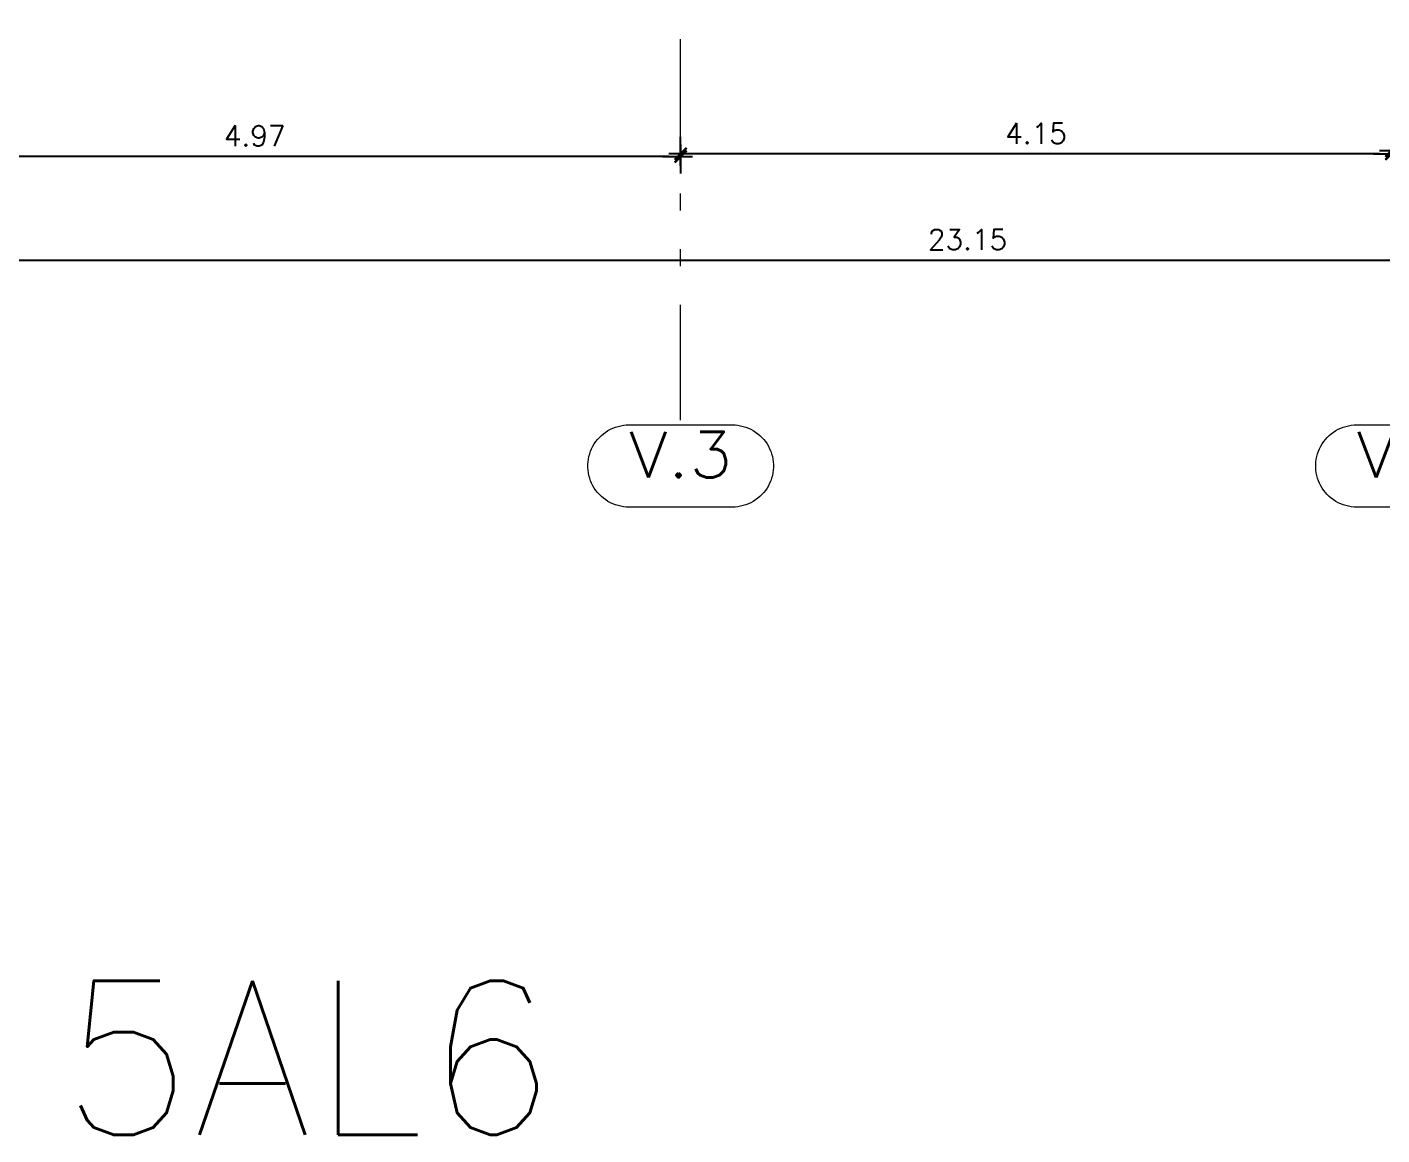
# Model space of a CAD drawing. Header units: metres. Extents: x 219 to 707, y -561 to -17.
# Drawn here: x 347.68 to 355.59, y -242.41 to -235.94 of the extents above; entities that cross this region are included whole.
import ezdxf
from ezdxf.enums import TextEntityAlignment as Align

# ---------------------------------------------------------------- set-up
doc = ezdxf.new("R2010")
doc.units = ezdxf.units.M
doc.linetypes.add('CYPE_RAYAPUNTOPUNTO', pattern=[0.45, 0.225, -0.075, 0, -0.075, 0, -0.075])
for name, color, linetype in [('0_dr referencias', 7, 'Continuous'), ('Dr Ejes en bloque', 4, 'Continuous'), ('TCOTA', 1, 'Continuous')]:
    doc.layers.add(name, color=color, linetype=linetype)
doc.layers.add('COTAS_REF_LINEAS', color=2, linetype='Continuous', lineweight=0)
doc.layers.add('COTAS_REPLANTEO', color=7, linetype='CYPE_RAYAPUNTOPUNTO', lineweight=0)
doc.styles.add('CYPETXT', font='romans', dxfattribs={"height": 0.2})
doc.styles.add('T12', font='romans.shx', dxfattribs={"height": 0.12})
doc.dimstyles.new('DIM50', dxfattribs={"dimtxt": 0.12, "dimasz": 0.07, "dimexe": 0.1, "dimexo": 0.05, "dimgap": 0.06, "dimtad": 1, "dimzin": 4, "dimdsep": 46, "dimtxsty": 'T12', "dimblk1": 'COTA1', "dimblk2": 'COTA1', "dimsah": 1, "dimcen": 0.07, "dimclrt": 3, "dimadec": 0, "dimazin": 0, "dimtfac": 1, "dimtmove": 2, "dimatfit": 0, "dimldrblk": 'COTA1', "dimfxl": 1, "dimtolj": 1, "dimtzin": 4, "dimarcsym": 0})

# ---------------------------------------------------------------- blocks, each defined once
blk = doc.blocks.new('COTA1')
for p, q in [((-1.5, 0), (1, 0)), ((0, 1), (0, -1))]:
    blk.add_line(p, q)
at = {"const_width": 0.2}
blk.add_lwpolyline([(-0.5, -0.5), (0.5, 0.5)], dxfattribs=at)
blk = doc.blocks.new('*D848')
at = {"layer": 'Defpoints', "color": 0, "transparency": 16777216}
for p in [(125.7777, 127.4882), (125.7777, 127.368), (129.9275, 127.368)]:
    blk.add_point(p, dxfattribs=at)
at = {"layer": 'TCOTA', "color": 0, "lineweight": -2, "transparency": 16777216}
for p, q in [((125.7777, 127.418), (125.7777, 127.5882)), ((129.9275, 127.418), (129.9275, 127.5882)), ((129.8575, 127.4882), (125.8477, 127.4882))]:
    blk.add_line(p, q, dxfattribs=at)
at = {"layer": 'TCOTA', "color": 0, "lineweight": -2, "transparency": 16777216, "xscale": 0.07, "yscale": 0.07, "zscale": 0.07, "rotation": 180}
blk.add_blockref('COTA1', (125.7777, 127.4882), dxfattribs=at)
at = {"layer": 'TCOTA', "color": 0, "lineweight": -2, "transparency": 16777216, "xscale": 0.07, "yscale": 0.07, "zscale": 0.07}
blk.add_blockref('COTA1', (129.9275, 127.4882), dxfattribs=at)
at = {"layer": 'TCOTA', "color": 3, "transparency": 16777216, "insert": (127.8526, 127.6082), "char_height": 0.12, "attachment_point": 5, "style": 'T12'}
blk.add_mtext('\\A1;4.15', dxfattribs=at)
blk = doc.blocks.new('*D849')
at = {"layer": 'Defpoints', "color": 0, "transparency": 16777216}
for p in [(129.9275, 127.5056), (129.9275, 127.2383), (132.7277, 127.2383)]:
    blk.add_point(p, dxfattribs=at)
at = {"layer": 'TCOTA', "color": 0, "lineweight": -2, "transparency": 16777216}
for p, q in [((129.9275, 127.2883), (129.9275, 127.6056)), ((132.7277, 127.2883), (132.7277, 127.6056)), ((132.6577, 127.5056), (129.9975, 127.5056))]:
    blk.add_line(p, q, dxfattribs=at)
at = {"layer": 'TCOTA', "color": 0, "lineweight": -2, "transparency": 16777216, "xscale": 0.07, "yscale": 0.07, "zscale": 0.07, "rotation": 180}
blk.add_blockref('COTA1', (129.9275, 127.5056), dxfattribs=at)
at = {"layer": 'TCOTA', "color": 0, "lineweight": -2, "transparency": 16777216, "xscale": 0.07, "yscale": 0.07, "zscale": 0.07}
blk.add_blockref('COTA1', (132.7277, 127.5056), dxfattribs=at)
at = {"layer": 'TCOTA', "color": 3, "transparency": 16777216, "insert": (131.3276, 127.6256), "char_height": 0.12, "attachment_point": 5, "style": 'T12'}
blk.add_mtext('\\A1;2.80', dxfattribs=at)
blk = doc.blocks.new('*D851')
at = {"layer": 'Defpoints', "color": 0, "transparency": 16777216}
for p in [(139.0277, 126.9935), (115.8777, 126.8678), (139.0277, 126.8678)]:
    blk.add_point(p, dxfattribs=at)
at = {"layer": 'TCOTA', "color": 0, "lineweight": -2, "transparency": 16777216}
for p, q in [((115.8777, 126.9178), (115.8777, 126.9678)), ((139.0277, 126.9435), (139.0277, 126.7678)), ((115.9477, 126.8678), (138.9577, 126.8678))]:
    blk.add_line(p, q, dxfattribs=at)
at = {"layer": 'TCOTA', "color": 0, "lineweight": -2, "transparency": 16777216, "xscale": 0.07, "yscale": 0.07, "zscale": 0.07, "rotation": 180}
blk.add_blockref('COTA1', (115.8777, 126.8678), dxfattribs=at)
at = {"layer": 'TCOTA', "color": 0, "lineweight": -2, "transparency": 16777216, "xscale": 0.07, "yscale": 0.07, "zscale": 0.07}
blk.add_blockref('COTA1', (139.0277, 126.8678), dxfattribs=at)
at = {"layer": 'TCOTA', "color": 3, "transparency": 16777216, "insert": (127.4527, 126.9878), "char_height": 0.12, "attachment_point": 5, "style": 'T12'}
blk.add_mtext('\\A1;23.15', dxfattribs=at)
blk = doc.blocks.new('*D854')
at = {"layer": 'Defpoints', "color": 0, "transparency": 16777216}
for p in [(120.8027, 127.6811), (120.8027, 127.474), (125.7777, 127.474)]:
    blk.add_point(p, dxfattribs=at)
at = {"layer": 'TCOTA', "color": 0, "lineweight": -2, "transparency": 16777216}
for p, q in [((120.8027, 127.6311), (120.8027, 127.374)), ((125.7077, 127.474), (120.8727, 127.474)), ((125.7777, 127.424), (125.7777, 127.374))]:
    blk.add_line(p, q, dxfattribs=at)
at = {"layer": 'TCOTA', "color": 0, "lineweight": -2, "transparency": 16777216, "xscale": 0.07, "yscale": 0.07, "zscale": 0.07, "rotation": 180}
blk.add_blockref('COTA1', (120.8027, 127.474), dxfattribs=at)
at = {"layer": 'TCOTA', "color": 0, "lineweight": -2, "transparency": 16777216, "xscale": 0.07, "yscale": 0.07, "zscale": 0.07}
blk.add_blockref('COTA1', (125.7777, 127.474), dxfattribs=at)
at = {"layer": 'TCOTA', "color": 3, "transparency": 16777216, "insert": (123.2902, 127.594), "char_height": 0.12, "attachment_point": 5, "style": 'T12'}
blk.add_mtext('\\A1;4.97', dxfattribs=at)
blk = doc.blocks.new('DSADADASDAS')
at = {"layer": 'COTAS_REF_LINEAS'}
blk.add_lwpolyline([(126.0797, 125.906), (126.0957, 125.9055), (126.1117, 125.9039), (126.1275, 125.9012), (126.1431, 125.8975), (126.1584, 125.8927), (126.1734, 125.887), (126.188, 125.8802), (126.202, 125.8725), (126.2155, 125.8639), (126.2284, 125.8543), (126.2407, 125.844), (126.2522, 125.8328), (126.263, 125.8209), (126.2729, 125.8084), (126.282, 125.7951), (126.2902, 125.7813), (126.2974, 125.767), (126.3037, 125.7523), (126.3089, 125.7371), (126.3132, 125.7216), (126.3164, 125.7059), (126.3185, 125.69), (126.3196, 125.674), (126.3196, 125.658), (126.3185, 125.642), (126.3164, 125.6261), (126.3132, 125.6104), (126.3089, 125.5949), (126.3037, 125.5797), (126.2974, 125.565), (126.2902, 125.5507), (126.282, 125.5369), (126.2729, 125.5236), (126.263, 125.511), (126.2522, 125.4991), (126.2407, 125.488), (126.2284, 125.4776), (126.2155, 125.4681), (126.202, 125.4595), (126.188, 125.4518), (126.1734, 125.445), (126.1584, 125.4393), (126.1431, 125.4345), (126.1275, 125.4308), (126.1117, 125.4281), (126.0957, 125.4265), (126.0797, 125.426), (125.4757, 125.426), (125.4597, 125.4265), (125.4437, 125.4281), (125.4279, 125.4308), (125.4123, 125.4345), (125.397, 125.4393), (125.382, 125.445), (125.3675, 125.4518), (125.3534, 125.4595), (125.3399, 125.4681), (125.327, 125.4776), (125.3147, 125.488), (125.3032, 125.4991), (125.2924, 125.511), (125.2825, 125.5236), (125.2734, 125.5369), (125.2652, 125.5507), (125.258, 125.565), (125.2517, 125.5797), (125.2465, 125.5949), (125.2422, 125.6104), (125.2391, 125.6261), (125.2369, 125.642), (125.2358, 125.658), (125.2358, 125.674), (125.2369, 125.69), (125.2391, 125.7059), (125.2422, 125.7216), (125.2465, 125.7371), (125.2517, 125.7523), (125.258, 125.767), (125.2652, 125.7813), (125.2734, 125.7951), (125.2825, 125.8084), (125.2924, 125.8209), (125.3032, 125.8328), (125.3147, 125.844), (125.327, 125.8543), (125.3399, 125.8639), (125.3534, 125.8725), (125.3675, 125.8802), (125.382, 125.887), (125.397, 125.8927), (125.4123, 125.8975), (125.4279, 125.9012), (125.4437, 125.9039), (125.4597, 125.9055), (125.4757, 125.906), (126.0797, 125.906)], close=True, dxfattribs=at)
blk.add_lwpolyline([(130.3297, 125.426), (129.7257, 125.426), (129.7097, 125.4265), (129.6937, 125.4281), (129.6779, 125.4308), (129.6623, 125.4345), (129.647, 125.4393), (129.632, 125.445), (129.6175, 125.4518), (129.6034, 125.4595), (129.5899, 125.4681), (129.577, 125.4776), (129.5647, 125.488), (129.5532, 125.4991), (129.5424, 125.511), (129.5325, 125.5236), (129.5234, 125.5369), (129.5152, 125.5507), (129.508, 125.565), (129.5017, 125.5797), (129.4965, 125.5949), (129.4922, 125.6104), (129.4891, 125.6261), (129.4869, 125.642), (129.4858, 125.658), (129.4858, 125.674), (129.4869, 125.69), (129.4891, 125.7059), (129.4922, 125.7216), (129.4965, 125.7371), (129.5017, 125.7523), (129.508, 125.767), (129.5152, 125.7813), (129.5234, 125.7951), (129.5325, 125.8084), (129.5424, 125.8209), (129.5532, 125.8328), (129.5647, 125.844), (129.577, 125.8543), (129.5899, 125.8639), (129.6034, 125.8725), (129.6175, 125.8802), (129.632, 125.887), (129.647, 125.8927), (129.6623, 125.8975), (129.6779, 125.9012), (129.6937, 125.9039), (129.7097, 125.9055), (129.7257, 125.906), (130.3297, 125.906)], dxfattribs=at)
at = {"layer": 'COTAS_REPLANTEO', "ltscale": 3}
blk.add_line((125.7777, 125.9327, -0.525), (125.7777, 146.4778, -0.525), dxfattribs=at)
at = {"layer": 'COTAS_REF_LINEAS', "style": 'CYPETXT'}
for s, width, p, p2 in [('V.3', 1.057, (125.4757, 125.5993, -0.525), (126.0797, 125.5993, -0.525)), ('V.4', 1.034022, (129.7257, 125.5993, -0.525), (130.3297, 125.5993, -0.525))]:
    blk.add_text(s, height=0.26667, dxfattribs=dict(at, width=width)).set_placement(p, p2, align=Align.FIT)
at = {"layer": 'TCOTA'}
for base, p1, p2, picture, middle in [((125.7777, 127.4882, -0.525), (129.9275, 127.368, -0.525), (125.7777, 127.368, -0.525), '*D848', (127.8526, 127.6082, -0.525)), ((129.9275, 127.5056, -0.525), (132.7277, 127.2383, -0.525), (129.9275, 127.2383, -0.525), '*D849', (131.3276, 127.6256, -0.525)), ((120.8027083, 127.4739555, -0.5249959), (125.7777082, 127.4739555, -0.5249959), (120.8027083, 127.6810747, -0.5249959), '*D854', (123.2902083, 127.5939555, -0.5249959)), ((139.0277, 126.8678, -0.525), (115.8777, 126.8678, -0.525), (139.0277, 126.9935, -0.525), '*D851', (127.4527, 126.9878, -0.525))]:
    dim = blk.add_linear_dim(base=base, p1=p1, p2=p2, dimstyle='DIM50', dxfattribs=at)
    dim.commit()
    dim.dimension.update_dxf_attribs({"geometry": picture, "text_midpoint": middle})

msp = doc.modelspace()

# ---------------------------------------------------------------- block references
at = {"layer": 'Dr Ejes en bloque'}
msp.add_blockref('DSADADASDAS', (225.7179, -364.1705, 0.525), dxfattribs=at)

# ---------------------------------------------------------------- texts
at = {"layer": '0_dr referencias', "insert": (339.7377, -241.5104, 0), "char_height": 0.9, "attachment_point": 1, "style": 'T12'}
msp.add_mtext_dynamic_manual_height_columns('PLANTA TIPO 5AL6', width=33.721669, gutter_width=4.5, heights=[0], dxfattribs=at)

doc.saveas('drawing.dxf')
